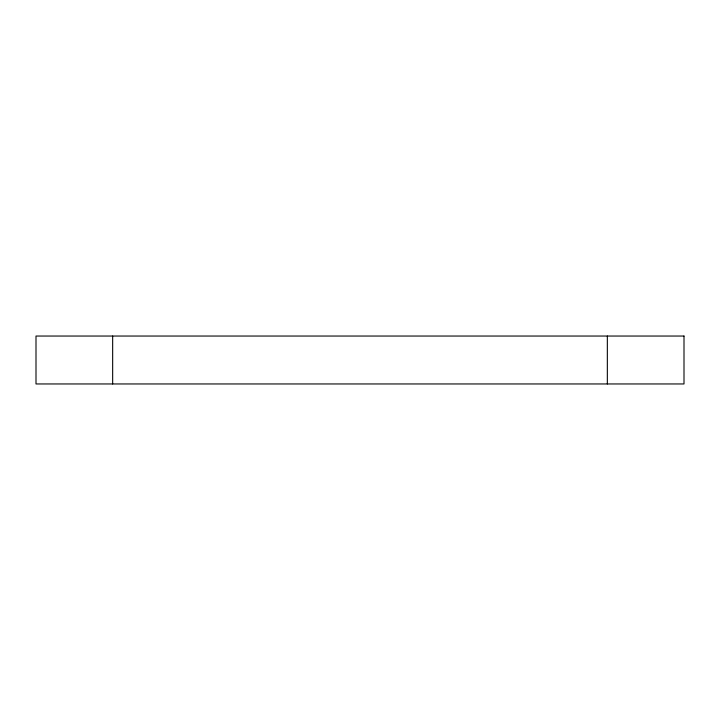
<?xml version="1.0" encoding="UTF-8"?>
<svg xmlns="http://www.w3.org/2000/svg" width="720" height="720" viewBox="0 0 720 720"><rect width="100%" height="100%" fill="white"/><g stroke="black" fill="none" stroke-linecap="round" stroke-linejoin="round"><path stroke-width="1.08" d="M607.338 336.042L607.338 383.958M112.662 336.042L112.662 383.958M684 336.042L36 336.042L36 383.958L684 383.958L684 336.042"/></g></svg>
